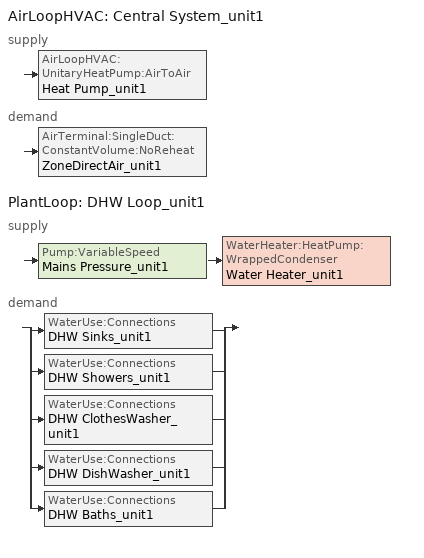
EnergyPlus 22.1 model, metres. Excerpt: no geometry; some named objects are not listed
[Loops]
AirLoopHVAC 'Central System_unit1'
 supply: AirLoopHVAC:UnitaryHeatPump:AirToAir 'Heat Pump_unit1'
 demand: AirTerminal:SingleDuct:ConstantVolume:NoReheat 'ZoneDirectAir_unit1'
PlantLoop 'DHW Loop_unit1'
 supply: Pump:VariableSpeed 'Mains Pressure_unit1' > WaterHeater:HeatPump:WrappedCondenser 'Water Heater_unit1'
 demand: split
  | WaterUse:Connections 'DHW Sinks_unit1'
  | WaterUse:Connections 'DHW Showers_unit1'
  | WaterUse:Connections 'DHW ClothesWasher_unit1'
  | WaterUse:Connections 'DHW DishWasher_unit1'
  | WaterUse:Connections 'DHW Baths_unit1'
[Sizing:System]
Central System_unit1: Type of Load to Size On=Sensible; Design Outdoor Air Flow Rate=autosize; Central Heating Maximum System Air Flow Ratio=1; Preheat Design Temperature=7; Preheat Design Humidity Ratio=0.008; Precool Design Temperature=11; Precool Design Humidity Ratio=0.008; Central Cooling Design Supply Air Temperature=12; Central Heating Design Supply Air Temperature=50; Type of Zone Sum to Use=NonCoincident; 100 Outdoor Air in Cooling=No; 100 Outdoor Air in Heating=No; Central Cooling Design Supply Air Humidity Ratio=0.008; Central Heating Design Supply Air Humidity Ratio=0.008; Cooling Supply Air Flow Rate Method=DesignDay; Heating Supply Air Flow Rate Method=DesignDay; Zone Maximum Outdoor Air Fraction=1; Cooling Design Capacity Method=CoolingDesignCapacity; Cooling Design Capacity=autosize; Heating Design Capacity Method=HeatingDesignCapacity; Heating Design Capacity=autosize; Central Cooling Capacity Control Method=OnOff
[Sizing:Plant]
DHW Loop_unit1: Loop Type=Heating; Design Loop Exit Temperature=48.8889; Loop Design Temperature Difference=5.55556
[AirTerminal:SingleDuct:ConstantVolume:NoReheat]
ZoneDirectAir_unit1: Availability Schedule=always_avail; Maximum Air Flow Rate=autosize
[Fan:OnOff] Availability Schedule=always_avail; Maximum Flow Rate=autosize; Motor In Airstream Fraction=1; EndUse Subcategory=General
Name | Fan Total Efficiency | Pressure Rise | Motor Efficiency
Supply Fan_unit1 | 0.50054 | 400 | 0.863
Heat Pump Water Heater Fan_unit1 | 0.7 | 100 | 0.9
[Coil:Cooling:DX:SingleSpeed]
DX Cooling Coil_unit1: Availability Schedule=always_avail; Gross Rated Total Cooling Capacity=autosize; Gross Rated Sensible Heat Ratio=autosize; Gross Rated Cooling COP=4.06853; Rated Air Flow Rate=autosize; Total Cooling Capacity Function of Temperature Curve=HPACCoolCapFT; Total Cooling Capacity Function of Flow Fraction Curve=HPACCoolCapFFF; Energy Input Ratio Function of Temperature Curve=HPACCOOLEIRFT; Energy Input Ratio Function of Flow Fraction Curve=HPACCOOLEIRFFF; Part Load Fraction Correlation Curve=HPACCOOLPLFFPLR
[Coil:Heating:Electric]
Supp Heating Coil_unit1: Availability Schedule=always_avail; Efficiency=1; Nominal Capacity=autosize
[Coil:Heating:DX:SingleSpeed]
Main DX Heating Coil_unit1: Availability Schedule=always_avail; Gross Rated Heating Capacity=autosize; Gross Rated Heating COP=3.69308; Rated Air Flow Rate=autosize; Heating Capacity Function of Temperature Curve=HPACHeatCapFT; Heating Capacity Function of Flow Fraction Curve=HPACHeatCapFFF; Energy Input Ratio Function of Temperature Curve=HPACHeatEIRFT; Energy Input Ratio Function of Flow Fraction Curve=HPACHeatEIRFFF; Part Load Fraction Correlation Curve=HPACCOOLPLFFPLR; Defrost Energy Input Ratio Function of Temperature Curve=Defrost_EIR_FT; Minimum Outdoor DryBulb Temperature for Compressor Operation=-17.78; Maximum Outdoor DryBulb Temperature for Defrost Operation=5; Crankcase Heater Capacity=200; Maximum Outdoor DryBulb Temperature for Crankcase Heater Operation=10; Defrost Strategy=ReverseCycle; Defrost Control=OnDemand
[Coil:WaterHeating:AirToWaterHeatPump:Wrapped]
Heat Pump Water Heater Evaporator_unit1: Rated Heating Capacity=1500; Rated COP=3; Rated Sensible Heat Ratio=0.981; Rated Evaporator Inlet Air DryBulb Temperature=19.7; Rated Evaporator Inlet Air WetBulb Temperature=13.5; Rated Condenser Water Temperature=48.89; Rated Evaporator Air Flow Rate=0.189; Evaporator Fan Power Included in Rated COP=yes; Maximum Ambient Temperature for Crankcase Heater Operation=10; Evaporator Air Temperature Type for Curve Objects=WetBulbTemperature; Heating Capacity Function of Temperature Curve=HPWH-Htg-Cap-fT; Heating COP Function of Temperature Curve=HPWH-Htg-COP-fT; Part Load Fraction Correlation Curve=HPWH-COP-fPLR
[AirLoopHVAC:UnitaryHeatPump:AirToAir]
Heat Pump_unit1: Availability Schedule=always_avail; Cooling Supply Air Flow Rate=autosize; Heating Supply Air Flow Rate=autosize; No Load Supply Air Flow Rate=0; Controlling Zone or Thermostat Location=living_unit1; Supply Air Fan=Supply Fan_unit1; Heating Coil=Main DX Heating Coil_unit1; Cooling Coil=DX Cooling Coil_unit1; Supplemental Heating Coil=Supp Heating Coil_unit1; Maximum Supply Air Temperature from Supplemental Heater=50; Maximum Outdoor DryBulb Temperature for Supplemental Heater Operation=10; Fan Placement=BlowThrough; Supply Air Fan Operating Mode Schedule=fan_cycle
[AirLoopHVAC]
Central System_unit1: Design Supply Air Flow Rate=autosize
[Pump:VariableSpeed]
Mains Pressure_unit1: Design Maximum Flow Rate=autosize; Design Pump Head=1; Design Power Consumption=0; Motor Efficiency=1; Fraction of Motor Inefficiencies to Fluid Stream=0; Coefficient 1 of the Part Load Performance Curve=0; Coefficient 2 of the Part Load Performance Curve=1; Coefficient 3 of the Part Load Performance Curve=0; Coefficient 4 of the Part Load Performance Curve=0; Design Minimum Flow Rate=0; Pump Control Type=Intermittent
[WaterHeater:Stratified]
Water Heater_Tank_unit1: EndUse Subcategory=Water Heater; Tank Volume=0.196841; Tank Height=1.594; Tank Shape=VerticalCylinder; Maximum Temperature Limit=51; Heater Priority Control=MasterSlave; Heater 1 Setpoint Temperature Schedule=dhw_setpt_hpwh; Heater 1 Deadband Temperature Difference=2; Heater 1 Capacity=autosize; Heater 1 Height=1.129; Heater 2 Setpoint Temperature Schedule=dhw_setpt_hpwh; Heater 2 Deadband Temperature Difference=2; Heater 2 Capacity=0; Heater 2 Height=0.266; Heater Fuel Type=electricity; Heater Thermal Efficiency=1; Off Cycle Parasitic Fuel Consumption Rate=8.3; Off Cycle Parasitic Fuel Type=Electricity; Off Cycle Parasitic Heat Fraction to Tank=0; Off Cycle Parasitic Height=1; On Cycle Parasitic Fuel Consumption Rate=8.3; On Cycle Parasitic Fuel Type=Electricity; On Cycle Parasitic Heat Fraction to Tank=0; On Cycle Parasitic Height=1; Ambient Temperature Indicator=Zone; Ambient Temperature Zone=living_unit1; Uniform Skin Loss Coefficient per Unit Area to Ambient Temperature=0.730336; Skin Loss Fraction to Zone=1; Off Cycle Flue Loss Fraction to Zone=1; Use Side Effectiveness=1; Use Side Inlet Height=0; Use Side Outlet Height=autocalculate; Source Side Effectiveness=1; Source Side Inlet Height=0.7; Source Side Outlet Height=0; Inlet Mode=Fixed; Use Side Design Flow Rate=autosize; Source Side Design Flow Rate=autosize; Indirect Water Heating Recovery Time=1.5; Number of Nodes=1
[WaterHeater:Sizing]
Water Heater_Tank_unit1: Design Mode=ResidentialHUD-FHAMinimum; Number of Bedrooms=3; Number of Bathrooms=3
[WaterHeater:HeatPump:WrappedCondenser]
Water Heater_unit1: Availability Schedule=always_avail; Compressor Setpoint Temperature Schedule=Compressor Setpoint; Dead Band Temperature Difference=5; Condenser Bottom Location=0.0664167; Condenser Top Location=0.863417; Evaporator Air Flow Rate=autocalculate; Inlet Air Configuration=ZoneAirOnly; Inlet Air Zone=living_unit1; Tank=Water Heater_Tank_unit1; DX Coil=Heat Pump Water Heater Evaporator_unit1; Minimum Inlet Air Temperature for Compressor Operation=10; Maximum Inlet Air Temperature for Compressor Operation=48.89; Compressor Location=Zone; Fan=Heat Pump Water Heater Fan_unit1; Fan Placement=DrawThrough; On Cycle Parasitic Electric Load=0; Off Cycle Parasitic Electric Load=0; Tank Element Control Logic=MutuallyExclusive; Control Sensor 1 Height In Stratified Tank=1.262; Control Sensor 1 Weight=0.75; Control Sensor 2 Height In Stratified Tank=0.464
[PlantLoop]
DHW Loop_unit1: Fluid Type=Water; Plant Equipment Operation Scheme=DHW Loop Operation_unit1; Maximum Loop Temperature=100; Minimum Loop Temperature=0; Maximum Loop Flow Rate=autosize; Minimum Loop Flow Rate=0; Plant Loop Volume=autocalculate; Load Distribution Scheme=Optimal
[PlantEquipmentList]
DHW Plant Equipment_unit1: Water Heater_unit1
[PlantEquipmentOperation:HeatingLoad]
DHW Control Scheme_unit1: Load Range 1 Lower Limit=0; Load Range 1 Upper Limit=1000000000000000; Range 1 Equipment List=DHW Plant Equipment_unit1
[PlantEquipmentOperationSchemes]
DHW Loop Operation_unit1: Control Scheme 1=DHW Control Scheme_unit1; Control Scheme 1 Schedule=always_avail
[SetpointManager:Scheduled]
DHW Loop Setpoint Manager_unit1: Control Variable=Temperature; Schedule=DHWSupplySetpoint; Setpoint Node or NodeList=DHW Supply Outlet Node_unit1
[WaterUse:Equipment] EndUse Subcategory=Domestic Hot Water
Name | Peak Flow Rate | Flow Rate Fraction Schedule | Target Temperature Schedule
Clothes Washer_unit1 | 1.62192e-06 | ClothesWasher | CWWaterTempSchedule
Dishwasher_unit1 | 6.36685e-07 | Dishwasher | DWWaterTempSchedule
Sinks_unit1 | 7.1934e-05 | BA_sink_sch | SSBWaterTempSchedule
Showers_unit1 | 0.000141975 | BA_shower_sch | SSBWaterTempSchedule
Baths_unit1 | 0.00027764 | BA_bath_sch | SSBWaterTempSchedule
[WaterUse:Connections] Drain Water Heat Exchanger Type=None
Name | Water Use Equipment 1
DHW Sinks_unit1 | Sinks_unit1
DHW Showers_unit1 | Showers_unit1
DHW ClothesWasher_unit1 | Clothes Washer_unit1
DHW DishWasher_unit1 | Dishwasher_unit1
DHW Baths_unit1 | Baths_unit1
[Schedule:Day:Hourly]
DishwasherWeekday: 0.115858, 0.0514759, 0.0385692, 0.0257379, 0.0257379, 0.0772138, 0.154503, 0.231792, 0.437922, 0.489398, 0.425016, 0.360633, 0.309082, 0.347726, 0.283344, 0.270437, 0.283344, 0.373464, 0.656883, 0.8372, 0.682621, 0.502305, 0.33482, 0.231792
DishwasherWeekend: 0.124134, 0.0551527, 0.0413241, 0.0275764, 0.0275764, 0.0827291, 0.165539, 0.248349, 0.469202, 0.524355, 0.455374, 0.386393, 0.331159, 0.372564, 0.303583, 0.289754, 0.303583, 0.40014, 0.703804, 0.897, 0.73138, 0.538184, 0.358735, 0.248349
DishwasherVacation; ClothesWasherVacation: 0, 0, 0, 0, 0, 0, 0, 0, 0, 0, 0, 0, 0, 0, 0, 0, 0, 0, 0, 0, 0, 0, 0, 0
ClothesWasherWeekday: 0.0796475, 0.0637009, 0.0318078, 0.0318078, 0.0637009, 0.095594, 0.191188, 0.414354, 0.621574, 0.7332, 0.717253, 0.637521, 0.573735, 0.510034, 0.446247, 0.414354, 0.430301, 0.414354, 0.414354, 0.414354, 0.414354, 0.398408, 0.270921, 0.143434
ClothesWasherWeekend: 0.097441, 0.077932, 0.0389138, 0.0389138, 0.077932, 0.11695, 0.2339, 0.506923, 0.760436, 0.897, 0.877491, 0.779946, 0.701909, 0.623977, 0.545941, 0.506923, 0.526432, 0.506923, 0.506923, 0.506923, 0.506923, 0.487414, 0.331446, 0.175477
[Schedule:Week:Compact]
DishwasherWeek: For: Weekdays, DishwasherWeekday, For: CustomDay1, DishwasherVacation, For: AllOtherDays, DishwasherWeekend
ClothesWasherWeek: For: Weekdays, ClothesWasherWeekday, For: CustomDay1, ClothesWasherVacation, For: AllOtherDays, ClothesWasherWeekend
[Schedule:Year]
Dishwasher: DishwasherWeek, 1, 1, 12, 31
ClothesWasher: ClothesWasherWeek, 1, 1, 12, 31
[Schedule:Compact]
BA_shower_sch: Through: 12/31, For: AllDays, Until: 1:00, 0.00174682, Until: 2:00, 0.000794011, Until: 3:00, 0.000476407, Until: 4:00, 0.000794011, Until: 5:00, 0.00222323, Until: 6:00, 0.00825772, Until: 7:00, 0.0187387, Until: 8:00, 0.0185799, Until: 9:00, 0.0150862, Until: 10:00, 0.0117514, Until: 11:00, 0.00952813, Until: 12:00, 0.0074637, Until: 13:00, 0.00539928, Until: 14:00, 0.00460526, Until: 15:00, 0.00412886, Until: 16:00, 0.00397006, Until: 17:00, 0.00476407, Until: 18:00, 0.00619329, Until: 19:00, 0.00666969, Until: 20:00, 0.00666969, Until: 21:00, 0.00666969, Until: 22:00, 0.00651089, Until: 23:00, 0.00460526, Until: 24:00, 0.00333485
BA_bath_sch: Through: 12/31, For: AllDays, Until: 1:00, 0.000163091, Until: 2:00, 8.15455e-05, Until: 3:00, 8.15455e-05, Until: 4:00, 8.15455e-05, Until: 5:00, 0.000163091, Until: 6:00, 0.000387341, Until: 7:00, 0.000937773, Until: 8:00, 0.00118241, Until: 9:00, 0.0013455, Until: 10:00, 0.00118241, Until: 11:00, 0.000937773, Until: 12:00, 0.000713523, Until: 13:00, 0.000631977, Until: 14:00, 0.000468886, Until: 15:00, 0.000468886, Until: 16:00, 0.000468886, Until: 17:00, 0.000795068, Until: 18:00, 0.000937773, Until: 19:00, 0.00156975, Until: 20:00, 0.00203864, Until: 21:00, 0.00203864, Until: 22:00, 0.00156975, Until: 23:00, 0.0013455, Until: 24:00, 0.000795068
BA_sink_sch: Through: 12/31, For: AllDays, Until: 1:00, 0.00387389, Until: 2:00, 0.00193694, Until: 3:00, 0.00138353, Until: 4:00, 0.00138353, Until: 5:00, 0.00193694, Until: 6:00, 0.00498071, Until: 7:00, 0.0116217, Until: 8:00, 0.0171558, Until: 9:00, 0.0182626, Until: 10:00, 0.0171558, Until: 11:00, 0.0149421, Until: 12:00, 0.0138353, Until: 13:00, 0.0135586, Until: 14:00, 0.0124518, Until: 15:00, 0.0118984, Until: 16:00, 0.011345, Until: 17:00, 0.0132819, Until: 18:00, 0.0179859, Until: 19:00, 0.020753, Until: 20:00, 0.0190927, Until: 21:00, 0.0157723, Until: 22:00, 0.0132819, Until: 23:00, 0.0110682, Until: 24:00, 0.00747107
dhw_setpt_hpwh: Through: 12/31, For: AllDays, Until 24:00, 44
always_avail: Through: 12/31, For: AllDays, Until: 24:00, 1
fan_cycle: Through: 12/31, For: AllDays, Until: 24:00, 0
[Schedule:Constant]
Name | Hourly Value
DWWaterTempSchedule; CWWaterTempSchedule; DHWSupplySetpoint | 48.8889
SSBWaterTempSchedule | 40.5556
Compressor Setpoint | 50
[Curve:Quadratic]
Name | Coefficient1 Constant | Coefficient2 x | Coefficient3 x2 | Minimum Value of x | Maximum Value of x
HPWH-COP-fPLR | 1 | 0 | 0 | 0 | 1
HPACCoolCapFFF | 0.8 | 0.2 | 0 | 0.5 | 1.5
HPACCOOLEIRFFF | 1.156 | -0.1816 | 0.0256 | 0.5 | 1.5
HPACCOOLPLFFPLR | 0.85 | 0.15 | 0 | 0 | 1
HPACHeatEIRFFF | 1.3824 | -0.4336 | 0.0512 | 0 | 1
[Curve:Cubic]
Name | Coefficient1 Constant | Coefficient2 x | Coefficient3 x2 | Coefficient4 x3 | Minimum Value of x | Maximum Value of x
HPACHeatCapFT | 0.758746 | 0.027626 | 0.000148716 | 3.4992e-06 | -20 | 20
HPACHeatCapFFF | 0.84 | 0.16 | 0 | 0 | 0.5 | 1.5
HPACHeatEIRFT | 1.19248 | -0.0300438 | 0.00103745 | -2.3328e-05 | -20 | 20
[Curve:Biquadratic]
Name | Coefficient1 Constant | Coefficient2 x | Coefficient3 x2 | Coefficient4 y | Coefficient5 y2 | Coefficient6 xy | Minimum Value of x | Maximum Value of x | Minimum Value of y | Maximum Value of y | Minimum Curve Output
HPWH-Htg-Cap-fT | 0.563 | 0.0437 | 3.9e-05 | 0.0055 | -0.000148 | -0.000145 | 0 | 100 | 0 | 100 | 0
HPWH-Htg-COP-fT | 1.1332 | 0.063 | -9.79e-05 | -0.00972 | -2.14e-05 | -0.000686 | 0 | 100 | 0 | 100
HPACCoolCapFT | 0.766956 | 0.0107756 | -4.14703e-05 | 0.00134961 | -0.000261144 | 0.000457488 | 12.77778 | 23.88889 | 21.11111 | 46.11111
HPACCOOLEIRFT | 0.297145 | 0.0430933 | -0.000748766 | 0.00597727 | 0.000482112 | -0.000956448 | 12.77778 | 23.88889 | 21.11111 | 46.11111
Defrost_EIR_FT | 1 | 0 | 0 | 0 | 0 | 0 | 0 | 100 | 0 | 100
